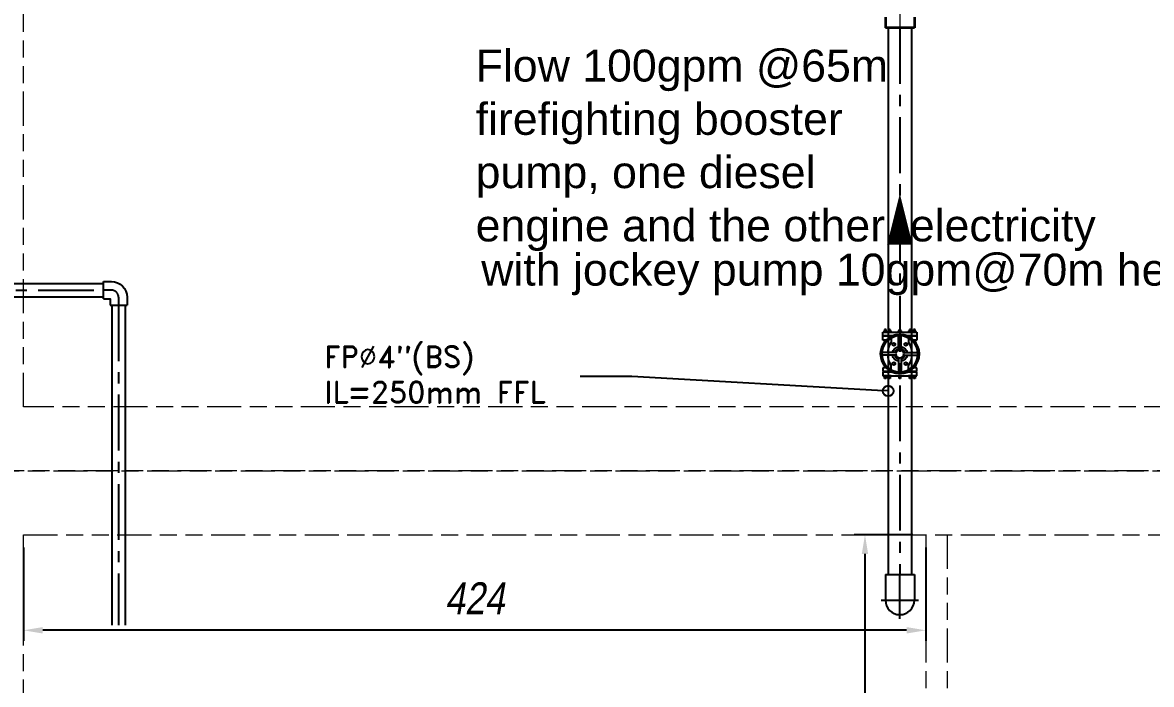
# Model space of a CAD drawing. Extents: x -234346 to 58427, y -132654 to -82394.
# Drawn here: x -203337 to -198037, y -106953 to -103847 of the extents above; entities that cross this region are included whole.
import ezdxf
from ezdxf import colors
from ezdxf.entities.mleader import LeaderData, LeaderLine
from ezdxf.math import Vec2, Vec3

# ---------------------------------------------------------------- set-up
doc = ezdxf.new("R2010")
doc.units = 0
doc.header["$LTSCALE"] = 8
for name, pattern in [('AXES', [50.800000000000004, 31.75, -6.35, 6.35, -6.35]), ('CENTER', [50.800000000000004, 31.75, -6.35, 6.35, -6.35]), ('CONTINOUS', [0]), ('Double dash', [55, 20, -5, 10, -5, 10, -5])]:
    doc.linetypes.add(name, pattern=pattern)
doc.layers.get('0').update_dxf_attribs({"color": 9, "lineweight": 5})
doc.layers.add('C-PROP-LINE-OTLN', color=7, linetype='Double dash', lineweight=9)
doc.layers.add('F-ANNO-TEXT-PL', color=7, linetype='Continuous', lineweight=25)
for name, color, linetype in [('DIM-FIRE', 54, 'Continuous'), ('M-PB_FIRE', 1, 'Continuous'), ('M-PB_FIRE-texts', 1, 'Continuous'), ('M-PB_FIRE-thin', 8, 'Continuous'), ('M-PB_PW', 4, 'Continuous'), ('valve block', 1, 'CONTINOUS')]:
    doc.layers.add(name, color=color, linetype=linetype)
doc.styles.add('ARIAL', font='arial.ttf')
doc.styles.add('ARIAL-08', font='arial.ttf', dxfattribs={"width": 0.8, "oblique": 10.0000042858})
doc.styles.add('ROMAND', font='romand.shx')
doc.styles.get("Standard").update_dxf_attribs({"font": 'ARIALUNI.TTF'})
doc.dimstyles.get("Standard").update_dxf_attribs({"dimtxt": 0.18, "dimasz": 0.18, "dimexe": 0.18, "dimexo": 0.0625, "dimgap": 0.09, "dimtad": 0, "dimtih": 1, "dimtoh": 1, "dimdec": 4, "dimzin": 0, "dimdsep": 46, "dimtxsty": 'Standard', "dimcen": 0.09, "dimadec": 0, "dimazin": 0, "dimtfac": 1, "dimtdec": 4, "dimtofl": 0, "dimtmove": 0, "dimatfit": 3, "dimfxl": 1, "dimtolj": 1, "dimtzin": 0, "dimarcsym": 0})

# ---------------------------------------------------------------- blocks, each defined once
blk = doc.blocks.new('FM63-GV-100')
for p, q in [((-158.6141271401648, 99.49999966127507), (-158.6141271401648, 89.50000033649849)), ((-149.0836010535713, 99.49999966127507), (-158.6141271401648, 99.49999966127507)), ((-158.6141271401648, 89.50000033649849), (-149.0836010535713, 89.50000033649849)), ((-157.507509541254, 99.49999966127507), (-157.507509541254, 89.50000033649849)), ((-156.6515323558051, 99.49999966127507), (-156.6515323558051, 89.50000033649849)), ((-155.7955551703562, 99.49999966127507), (-155.7955551703562, 89.50000033649849)), ((-154.9395779849074, 99.49999966127507), (-154.9395779849074, 89.50000033649849)), ((-154.0836007994731, 99.49999966127507), (-154.0836007994731, 89.50000033649849)), ((-153.2276236140242, 99.49999966127507), (-153.2276236140242, 89.50000033649849)), ((-152.3716464285753, 99.49999966127507), (-152.3716464285753, 89.50000033649849)), ((-151.5156692431265, 99.49999966127507), (-151.5156692431265, 89.50000033649849)), ((-150.6596920576849, 99.49999966127507), (-150.6596920576849, 89.50000033649849)), ((-149.803714872236, 99.49999966127507), (-149.803714872236, 89.50000033649849)), ((-149.0836010535713, 104.4999999999272), (-149.0836010535713, 84.49999999992724)), ((-141.5836014347005, 104.4999999999272), (-149.0836010535713, 104.4999999999272)), ((-149.0836010535713, 101.0264726808673), (-141.5836014347005, 101.0264726808673)), ((-149.0836010535713, 94.49999999992724), (-141.5836014347005, 94.49999999992724)), ((-149.0836010535713, 88.48954916461662), (-141.5836014347005, 88.48954916461662)), ((-149.0836010535713, 84.49999999992724), (-141.5836014347005, 84.49999999992724)), ((-149.0836010535713, 76.82159082205908), (-149.0836010535713, 56.82159082205908)), ((-141.5836014347005, 76.82159082205908), (-149.0836010535713, 76.82159082205908)), ((-149.0836010535713, 73.34806350299914), (-141.5836014347005, 73.34806350299914)), ((-141.5000000002619, 109.9999999999272), (-117.5000000002619, 109.9999999999272)), ((-141.5000000002619, -110.0000000000728), (-141.5000000002619, 109.9999999999272)), ((-141.5000000002619, 104.4999999999272), (-141.5000000002619, 84.49999999992724)), ((-141.5000000002619, 76.82159082205908), (-141.5000000002619, 56.82159082205908)), ((-117.5000000002619, 109.9999999999272), (-117.5000000002619, 48.19491674376377)), ((-117.5000000002619, 99.49999966127507), (-114.5000000002619, 99.49999966127507)), ((-117.5000000002619, 89.50000033649849), (-114.5000000002619, 89.50000033649849)), ((-114.5000000002619, 109.9999999999272), (-90.50000000026193, 109.9999999999272)), ((-114.5000000002619, 109.9999999999272), (-114.5000000002619, 54.94315243904282)), ((-90.50000000026193, 109.9999999999272), (-90.50000000026193, 89.09966329876102)), ((-90.50000000026193, 104.4999999999272), (-90.50000000026193, 89.09966329876102)), ((-83.00000038134749, 104.4999999999272), (-90.50000000026193, 104.4999999999272)), ((-90.50000000026193, 101.0264726808673), (-83.00000038134749, 101.0264726808673)), ((-90.50000000026193, 94.49999999992724), (-84.84544772710797, 94.49999999992724)), ((-83.00000038134749, 96.12491839630513), (-83.00000038134749, 104.4999999999272)), ((-8.492716551460035, 23.90771782937827), (-8.488645012577763, 116.6916573961073)), ((8.494814752528328, 23.90697238366101), (8.498886291388771, 116.6909119503575)), ((83.00000038105645, 96.12491839655638), (83.00000038105645, 104.4999999999854)), ((83.00000038105645, 104.4999999999854), (90.4999999999709, 104.4999999999854)), ((90.4999999999709, 101.0264726809255), (83.00000038105645, 101.0264726809255)), ((90.4999999999709, 94.49999999998545), (84.84544772704248, 94.49999999998545)), ((114.4999999999709, 109.9999999999854), (90.4999999999709, 109.9999999999854)), ((90.4999999999709, 109.9999999999854), (90.4999999999709, 89.09966329905933)), ((90.4999999999709, 104.4999999999854), (90.4999999999709, 89.09966329905672)), ((114.4999999999709, 109.9999999999854), (114.4999999999709, 54.9431524396515)), ((117.4999999999709, 99.49999966133328), (114.4999999999709, 99.49999966133328)), ((117.4999999999709, 89.5000003365567), (114.4999999999709, 89.5000003365567)), ((117.4999999999709, 109.9999999999854), (117.4999999999709, 48.1949167444759)), ((141.4999999999709, 109.9999999999854), (117.4999999999709, 109.9999999999854)), ((141.4999999999709, -110.0000000000146), (141.4999999999709, 109.9999999999854)), ((141.4999999999709, 104.4999999999854), (141.4999999999709, 84.49999999998545)), ((141.4999999999709, 76.82159082211729), (141.4999999999709, 56.82159082211729)), ((141.5836014344095, 104.4999999999854), (149.0836010532803, 104.4999999999854)), ((149.0836010532803, 101.0264726809255), (141.5836014344095, 101.0264726809255)), ((149.0836010532803, 94.49999999998545), (141.5836014344095, 94.49999999998545)), ((149.0836010532803, 88.48954916467483), (141.5836014344095, 88.48954916467483)), ((149.0836010532803, 84.49999999998545), (141.5836014344095, 84.49999999998545)), ((141.5836014344095, 76.82159082211729), (149.0836010532803, 76.82159082211729)), ((149.0836010532803, 73.34806350305735), (141.5836014344095, 73.34806350305735)), ((149.0836010532803, 104.4999999999854), (149.0836010532803, 84.49999999998545)), ((149.0836010532803, 99.49999966133328), (158.6141271398737, 99.49999966133328)), ((158.6141271398737, 89.5000003365567), (149.0836010532803, 89.5000003365567)), ((149.0836010532803, 76.82159082211729), (149.0836010532803, 56.82159082211729)), ((149.803714871945, 99.49999966133328), (149.803714871945, 89.5000003365567)), ((150.6596920573938, 99.49999966133328), (150.6596920573938, 89.5000003365567)), ((151.5156692428354, 99.49999966133328), (151.5156692428354, 89.5000003365567)), ((152.3716464282843, 99.49999966133328), (152.3716464282843, 89.5000003365567)), ((153.2276236137332, 99.49999966133328), (153.2276236137332, 89.5000003365567)), ((154.083600799182, 99.49999966133328), (154.083600799182, 89.5000003365567)), ((154.9395779846163, 99.49999966133328), (154.9395779846163, 89.5000003365567)), ((155.7955551700652, 99.49999966133328), (155.7955551700652, 89.5000003365567)), ((156.6515323555141, 99.49999966133328), (156.6515323555141, 89.5000003365567)), ((157.5075095409629, 99.49999966133328), (157.5075095409629, 89.5000003365567)), ((158.6141271398737, 99.49999966133328), (158.6141271398737, 89.5000003365567)), ((-158.6141271401648, 71.82159048340691), (-158.6141271401648, 61.82159115863033)), ((-149.0836010535713, 71.82159048340691), (-158.6141271401648, 71.82159048340691)), ((-158.6141271401648, 61.82159115863033), (-149.0836010535713, 61.82159115863033)), ((-149.0836010535713, 4.999999661275069), (-158.6141271401648, 4.999999661275069)), ((-158.6141271401648, 4.999999661275069), (-158.6141271401648, -4.999999663501512)), ((-157.507509541254, 71.82159048340691), (-157.507509541254, 61.82159115863033)), ((-157.507509541254, 4.999999661275069), (-157.507509541254, -4.999999663501512)), ((-156.6515323558051, 71.82159048340691), (-156.6515323558051, 61.82159115863033)), ((-156.6515323558051, 4.999999661275069), (-156.6515323558051, -4.999999663501512)), ((-155.7955551703562, 71.82159048340691), (-155.7955551703562, 61.82159115863033)), ((-155.7955551703562, 4.999999661275069), (-155.7955551703562, -4.999999663501512)), ((-154.9395779849074, 71.82159048340691), (-154.9395779849074, 61.82159115863033)), ((-154.9395779849074, 4.999999661275069), (-154.9395779849074, -4.999999663501512)), ((-154.0836007994731, 71.82159048340691), (-154.0836007994731, 61.82159115863033)), ((-154.0836007994731, 4.999999661275069), (-154.0836007994731, -4.999999663501512)), ((-153.2276236140242, 71.82159048340691), (-153.2276236140242, 61.82159115863033)), ((-153.2276236140242, 4.999999661275069), (-153.2276236140242, -4.999999663501512)), ((-152.3716464285753, 71.82159048340691), (-152.3716464285753, 61.82159115863033)), ((-152.3716464285753, 4.999999661275069), (-152.3716464285753, -4.999999663501512)), ((-151.5156692431265, 71.82159048340691), (-151.5156692431265, 61.82159115863033)), ((-151.5156692431265, 4.999999661275069), (-151.5156692431265, -4.999999663501512)), ((-150.6596920576849, 71.82159048340691), (-150.6596920576849, 61.82159115863033)), ((-150.6596920576849, 4.999999661275069), (-150.6596920576849, -4.999999663501512)), ((-149.803714872236, 71.82159048340691), (-149.803714872236, 61.82159115863033)), ((-149.803714872236, 4.999999661275069), (-149.803714872236, -4.999999663501512)), ((-149.0836010535713, 66.82159082205908), (-141.5836014347005, 66.82159082205908)), ((-149.0836010535713, 60.81113998674846), (-141.5836014347005, 60.81113998674846)), ((-149.0836010535713, 56.82159082205908), (-141.5836014347005, 56.82159082205908)), ((-141.5836014347005, 9.99999999992724), (-149.0836010535713, 9.99999999992724)), ((-149.0836010535713, 9.99999999992724), (-149.0836010535713, -10.00000000007276)), ((-149.0836010535713, 6.5264726808673), (-141.5836014347005, 6.5264726808673)), ((-141.5000000002619, 9.99999999992724), (-141.5000000002619, -10.00000000007276)), ((-117.5000000002619, 71.82159048340691), (-114.5000000002619, 71.82159048340691)), ((-117.5000000002619, 61.82159115863033), (-114.5000000002619, 61.82159115863033)), ((-23.90734512818017, 8.493765663130034), (-116.6912847853746, 8.493765663035333)), ((-102.2440509637017, 56.87841455712839), (-73.56070761593583, 56.87693646684875)), ((23.90734513151983, 8.493765663144586), (116.69128478536, 8.493765663188583)), ((102.2490424397984, 56.86944100432959), (73.56569909182144, 56.87091909466017)), ((117.4999999999709, 71.82159048346512), (114.4999999999709, 71.82159048346512)), ((117.4999999999709, 61.82159115868853), (114.4999999999709, 61.82159115868853)), ((141.4999999999709, 9.999999999985448), (141.4999999999709, -10.00000000001455)), ((149.0836010532803, 66.82159082211729), (141.5836014344095, 66.82159082211729)), ((149.0836010532803, 60.81113998680667), (141.5836014344095, 60.81113998680667)), ((149.0836010532803, 56.82159082211729), (141.5836014344095, 56.82159082211729)), ((141.5836014344095, 9.999999999985448), (149.0836010532803, 9.999999999985448)), ((149.0836010532803, 6.526472680925508), (141.5836014344095, 6.526472680925508)), ((149.0836010532803, 71.82159048346512), (158.6141271398737, 71.82159048346512)), ((158.6141271398737, 61.82159115868853), (149.0836010532803, 61.82159115868853)), ((149.0836010532803, 9.999999999985448), (149.0836010532803, -10.00000000001455)), ((149.0836010532803, 4.999999661333277), (158.6141271398737, 4.999999661333277)), ((149.803714871945, 71.82159048346512), (149.803714871945, 61.82159115868853)), ((149.803714871945, 4.999999661333277), (149.803714871945, -4.999999663443305)), ((150.6596920573938, 71.82159048346512), (150.6596920573938, 61.82159115868853)), ((150.6596920573938, 4.999999661333277), (150.6596920573938, -4.999999663443305)), ((151.5156692428354, 71.82159048346512), (151.5156692428354, 61.82159115868853)), ((151.5156692428354, 4.999999661333277), (151.5156692428354, -4.999999663443305)), ((152.3716464282843, 71.82159048346512), (152.3716464282843, 61.82159115868853)), ((152.3716464282843, 4.999999661333277), (152.3716464282843, -4.999999663443305)), ((153.2276236137332, 71.82159048346512), (153.2276236137332, 61.82159115868853)), ((153.2276236137332, 4.999999661333277), (153.2276236137332, -4.999999663443305)), ((154.083600799182, 71.82159048346512), (154.083600799182, 61.82159115868853)), ((154.083600799182, 4.999999661333277), (154.083600799182, -4.999999663443305)), ((154.9395779846163, 71.82159048346512), (154.9395779846163, 61.82159115868853)), ((154.9395779846163, 4.999999661333277), (154.9395779846163, -4.999999663443305)), ((155.7955551700652, 71.82159048346512), (155.7955551700652, 61.82159115868853)), ((155.7955551700652, 4.999999661333277), (155.7955551700652, -4.999999663443305)), ((156.6515323555141, 71.82159048346512), (156.6515323555141, 61.82159115868853)), ((156.6515323555141, 4.999999661333277), (156.6515323555141, -4.999999663443305)), ((157.5075095409629, 71.82159048346512), (157.5075095409629, 61.82159115868853)), ((157.5075095409629, 4.999999661333277), (157.5075095409629, -4.999999663443305)), ((158.6141271398737, 71.82159048346512), (158.6141271398737, 61.82159115868853)), ((158.6141271398737, 4.999999661333277), (158.6141271398737, -4.999999663443305)), ((-158.6141271401648, -4.999999663501512), (-149.0836010535713, -4.999999663501512)), ((-158.6141271401648, -61.82159116085677), (-158.6141271401648, -71.82159048563335)), ((-149.0836010535713, -61.82159116085677), (-158.6141271401648, -61.82159116085677)), ((-158.6141271401648, -71.82159048563335), (-149.0836010535713, -71.82159048563335)), ((-157.507509541254, -61.82159116085677), (-157.507509541254, -71.82159048563335)), ((-156.6515323558051, -61.82159116085677), (-156.6515323558051, -71.82159048563335)), ((-155.7955551703562, -61.82159116085677), (-155.7955551703562, -71.82159048563335)), ((-154.9395779849074, -61.82159116085677), (-154.9395779849074, -71.82159048563335)), ((-154.0836007994731, -61.82159116085677), (-154.0836007994731, -71.82159048563335)), ((-153.2276236140242, -61.82159116085677), (-153.2276236140242, -71.82159048563335)), ((-152.3716464285753, -61.82159116085677), (-152.3716464285753, -71.82159048563335)), ((-151.5156692431265, -61.82159116085677), (-151.5156692431265, -71.82159048563335)), ((-150.6596920576849, -61.82159116085677), (-150.6596920576849, -71.82159048563335)), ((-149.803714872236, -61.82159116085677), (-149.803714872236, -71.82159048563335)), ((-149.0836010535713, -7.275957614183426e-11), (-141.5836014347005, -7.275957614183426e-11)), ((-149.0836010535713, -6.010450835383381), (-141.5836014347005, -6.010450835383381)), ((-149.0836010535713, -10.00000000007276), (-141.5836014347005, -10.00000000007276)), ((-149.0836010535713, -56.8215908222046), (-149.0836010535713, -76.8215908222046)), ((-141.5836014347005, -56.8215908222046), (-149.0836010535713, -56.8215908222046)), ((-149.0836010535713, -60.29511814126454), (-141.5836014347005, -60.29511814126454)), ((-149.0836010535713, -66.8215908222046), (-141.5836014347005, -66.8215908222046)), ((-149.0836010535713, -72.83204165751522), (-141.5836014347005, -72.83204165751522)), ((-141.5000000002619, -56.8215908222046), (-141.5000000002619, -76.8215908222046)), ((-117.5000000002619, -48.19491674376377), (-117.5000000002619, -110.0000000000728)), ((-117.5000000002619, -61.82159116085677), (-114.5000000002619, -61.82159116085677)), ((-117.5000000002619, -71.82159048563335), (-114.5000000002619, -71.82159048563335)), ((-23.90734512817289, -8.493765663188242), (-116.69128478536, -8.49376566321564)), ((-114.5000000002619, -54.94315243904282), (-114.5000000002619, -110.0000000000728)), ((-102.2490424398056, -56.86944100431481), (-73.56569909203245, -56.87091909464561)), ((-8.494814752615639, -23.90697238366101), (-8.49888629149791, -116.6909119503493)), ((8.492716551365447, -23.90771782943648), (8.488645012483175, -116.6916573961139)), ((23.90734513152711, -8.49376566317369), (116.6912847853673, -8.493765663095928)), ((102.2440509637017, -56.87841455712123), (73.5607076157321, -56.87693646679054)), ((114.4999999999709, -54.9431524396515), (114.4999999999709, -110.0000000000146)), ((117.4999999999709, -61.82159116079856), (114.4999999999709, -61.82159116079856)), ((117.4999999999709, -71.82159048557514), (114.4999999999709, -71.82159048557514)), ((117.4999999999709, -48.1949167444759), (117.4999999999709, -110.0000000000146)), ((141.4999999999709, -56.82159082214639), (141.4999999999709, -76.82159082214639)), ((149.0836010532803, -1.455191522836685e-11), (141.5836014344095, -1.455191522836685e-11)), ((149.0836010532803, -6.010450835325173), (141.5836014344095, -6.010450835325173)), ((149.0836010532803, -10.00000000001455), (141.5836014344095, -10.00000000001455)), ((141.5836014344095, -56.82159082214639), (149.0836010532803, -56.82159082214639)), ((149.0836010532803, -60.29511814120633), (141.5836014344095, -60.29511814120633)), ((149.0836010532803, -66.82159082214639), (141.5836014344095, -66.82159082214639)), ((149.0836010532803, -72.83204165745701), (141.5836014344095, -72.83204165745701)), ((158.6141271398737, -4.999999663443305), (149.0836010532803, -4.999999663443305)), ((149.0836010532803, -56.82159082214639), (149.0836010532803, -76.82159082214639)), ((149.0836010532803, -61.82159116079856), (158.6141271398737, -61.82159116079856)), ((158.6141271398737, -71.82159048557514), (149.0836010532803, -71.82159048557514)), ((149.803714871945, -61.82159116079856), (149.803714871945, -71.82159048557514)), ((150.6596920573938, -61.82159116079856), (150.6596920573938, -71.82159048557514)), ((151.5156692428354, -61.82159116079856), (151.5156692428354, -71.82159048557514)), ((152.3716464282843, -61.82159116079856), (152.3716464282843, -71.82159048557514)), ((153.2276236137332, -61.82159116079856), (153.2276236137332, -71.82159048557514)), ((154.083600799182, -61.82159116079856), (154.083600799182, -71.82159048557514)), ((154.9395779846163, -61.82159116079856), (154.9395779846163, -71.82159048557514)), ((155.7955551700652, -61.82159116079856), (155.7955551700652, -71.82159048557514)), ((156.6515323555141, -61.82159116079856), (156.6515323555141, -71.82159048557514)), ((157.5075095409629, -61.82159116079856), (157.5075095409629, -71.82159048557514)), ((158.6141271398737, -61.82159116079856), (158.6141271398737, -71.82159048557514)), ((-158.6141271401648, -89.50000033872493), (-158.6141271401648, -99.49999966350151)), ((-149.0836010535713, -89.50000033872493), (-158.6141271401648, -89.50000033872493)), ((-158.6141271401648, -99.49999966350151), (-149.0836010535713, -99.49999966350151)), ((-157.507509541254, -89.50000033872493), (-157.507509541254, -99.49999966350151)), ((-156.6515323558051, -89.50000033872493), (-156.6515323558051, -99.49999966350151)), ((-155.7955551703562, -89.50000033872493), (-155.7955551703562, -99.49999966350151)), ((-154.9395779849074, -89.50000033872493), (-154.9395779849074, -99.49999966350151)), ((-154.0836007994731, -89.50000033872493), (-154.0836007994731, -99.49999966350151)), ((-153.2276236140242, -89.50000033872493), (-153.2276236140242, -99.49999966350151)), ((-152.3716464285753, -89.50000033872493), (-152.3716464285753, -99.49999966350151)), ((-151.5156692431265, -89.50000033872493), (-151.5156692431265, -99.49999966350151)), ((-150.6596920576849, -89.50000033872493), (-150.6596920576849, -99.49999966350151)), ((-149.803714872236, -89.50000033872493), (-149.803714872236, -99.49999966350151)), ((-149.0836010535713, -76.8215908222046), (-141.5836014347005, -76.8215908222046)), ((-149.0836010535713, -84.50000000007276), (-149.0836010535713, -104.5000000000728)), ((-141.5836014347005, -84.50000000007276), (-149.0836010535713, -84.50000000007276)), ((-149.0836010535713, -87.9735273191327), (-141.5836014347005, -87.9735273191327)), ((-149.0836010535713, -94.50000000007276), (-141.5836014347005, -94.50000000007276)), ((-149.0836010535713, -100.5104508353834), (-141.5836014347005, -100.5104508353834)), ((-149.0836010535713, -104.5000000000728), (-141.5836014347005, -104.5000000000728)), ((-141.5000000002619, -84.50000000007276), (-141.5000000002619, -104.5000000000728)), ((-117.5000000002619, -110.0000000000728), (-141.5000000002619, -110.0000000000728)), ((-117.5000000002619, -89.50000033872493), (-114.5000000002619, -89.50000033872493)), ((-117.5000000002619, -99.49999966350151), (-114.5000000002619, -99.49999966350151)), ((-90.50000000026193, -110.0000000000728), (-114.5000000002619, -110.0000000000728)), ((-90.50000000026193, -89.09966329876102), (-90.50000000026193, -104.5000000000728)), ((-90.50000000026193, -89.09966329875851), (-90.50000000026193, -110.0000000000728)), ((-90.50000000026193, -94.50000000007276), (-84.8454477269479, -94.50000000007276)), ((-90.50000000026193, -100.5104508353834), (-83.00000038134749, -100.5104508353834)), ((-90.50000000026193, -104.5000000000728), (-83.00000038134749, -104.5000000000728)), ((-83.00000038134749, -104.5000000000728), (-83.00000038134749, -96.12491839630513)), ((83.00000038105645, -104.5000000000146), (83.00000038105645, -96.12491839655638)), ((90.4999999999709, -100.5104508353252), (83.00000038105645, -100.5104508353252)), ((90.4999999999709, -104.5000000000146), (83.00000038105645, -104.5000000000146)), ((90.4999999999709, -94.50000000001455), (84.84544772701338, -94.50000000001455)), ((90.4999999999709, -89.09966329905672), (90.4999999999709, -104.5000000000146)), ((90.4999999999709, -89.09966329905524), (90.4999999999709, -110.0000000000146)), ((90.4999999999709, -110.0000000000146), (114.4999999999709, -110.0000000000146)), ((117.4999999999709, -89.50000033866672), (114.4999999999709, -89.50000033866672)), ((117.4999999999709, -99.4999996634433), (114.4999999999709, -99.4999996634433)), ((117.4999999999709, -110.0000000000146), (141.4999999999709, -110.0000000000146)), ((141.4999999999709, -84.50000000001455), (141.4999999999709, -104.5000000000146)), ((149.0836010532803, -76.82159082214639), (141.5836014344095, -76.82159082214639)), ((141.5836014344095, -84.50000000001455), (149.0836010532803, -84.50000000001455)), ((149.0836010532803, -87.97352731907449), (141.5836014344095, -87.97352731907449)), ((149.0836010532803, -94.50000000001455), (141.5836014344095, -94.50000000001455)), ((149.0836010532803, -100.5104508353252), (141.5836014344095, -100.5104508353252)), ((149.0836010532803, -104.5000000000146), (141.5836014344095, -104.5000000000146)), ((149.0836010532803, -84.50000000001455), (149.0836010532803, -104.5000000000146)), ((149.0836010532803, -89.50000033866672), (158.6141271398737, -89.50000033866672)), ((158.6141271398737, -99.4999996634433), (149.0836010532803, -99.4999996634433)), ((149.803714871945, -89.50000033866672), (149.803714871945, -99.4999996634433)), ((150.6596920573938, -89.50000033866672), (150.6596920573938, -99.4999996634433)), ((151.5156692428354, -89.50000033866672), (151.5156692428354, -99.4999996634433)), ((152.3716464282843, -89.50000033866672), (152.3716464282843, -99.4999996634433)), ((153.2276236137332, -89.50000033866672), (153.2276236137332, -99.4999996634433)), ((154.083600799182, -89.50000033866672), (154.083600799182, -99.4999996634433)), ((154.9395779846163, -89.50000033866672), (154.9395779846163, -99.4999996634433)), ((155.7955551700652, -89.50000033866672), (155.7955551700652, -99.4999996634433)), ((156.6515323555141, -89.50000033866672), (156.6515323555141, -99.4999996634433)), ((157.5075095409629, -89.50000033866672), (157.5075095409629, -99.4999996634433)), ((158.6141271398737, -89.50000033866672), (158.6141271398737, -99.4999996634433))]:
    blk.add_line(p, q)
for points in [[(-68.130746732626, 30.27008771838973), (-58.14181266028754, 30.27008771839337), (-53.14734562417289, 38.92075838023266), (-58.14181266028754, 47.57142904863304), (-68.13074673264055, 47.57142904864395), (-73.12521376885707, 38.92075838024175)], [(57.9866285600001, 30.27008771844248), (67.97556263241859, 30.27008771845976), (72.97002966861328, 38.92075838029996), (67.97556263241131, 47.57142904871398), (57.98662855999282, 47.5714290486967), (52.99216152384906, 38.9207583802945)], [(-68.13074673258961, -47.87022729017826), (-58.14181266023661, -47.87022729017463), (-53.14734562412923, -39.21955662833534), (-58.14181266025116, -30.56888595993496), (-68.13074673259689, -30.56888595992405), (-73.12521376881341, -39.21955662832625)], [(57.98662856004375, -47.87022729012551), (67.97556263246224, -47.87022729013734), (72.97002966865693, -39.21955662825349), (67.97556263244769, -30.56888595988312), (57.98662856003648, -30.5688859598713), (52.99216152388544, -39.21955662827349)]]:
    blk.add_lwpolyline(points, close=True)
for centre, radius in [((0, 0), 127), ((0, 0), 117), ((0, -1.455191522836685e-11), 25.37134616518759)]:
    blk.add_circle(centre, radius)
for centre, radius, start, end in [((-5.92450915567315, -47.81386519743546), 124.6387551899639, 91.17960782083283, 122.8647539062563), ((5.921154900286638, -47.81394059852028), 124.6382935052963, 57.13054133727226, 88.81574648284527), ((-1.455191522836685e-11, 1.455191522836685e-11), 48.28261384887678, 100.1295518763007, 169.8679338714704), ((0, -1.455191522836685e-11), 34.34394670756515, 104.3186714652221, 165.6813285296311), ((0, -1.455191522836685e-11), 34.34394670756515, 14.31867147133035, 75.68132853477792), ((-1.455191522836685e-11, 1.455191522836685e-11), 48.28261384887678, 10.1320661293504, 79.86541962409504), ((-5.921154900475813, 47.81394059857894), 124.6382935053006, 237.1305413372723, 268.8157464828453), ((-1.455191522836685e-11, 1.455191522836685e-11), 48.28261384887678, 190.1320661293504, 259.8654196240951), ((0, -1.455191522836685e-11), 34.34394670756515, 194.3186714713304, 255.6813285347779), ((5.924509155469423, 47.81386519745001), 124.6387551899639, 271.1796078208329, 302.8647539062563), ((-1.455191522836685e-11, 1.455191522836685e-11), 48.28261384887678, 280.1295518763006, 349.8679338706496), ((0, -1.455191522836685e-11), 34.34394670756515, 284.3186714652221, 345.6813285296311)]:
    blk.add_arc(centre, radius, start, end)
blk = doc.blocks.new('*D168')
at = {"layer": 'Defpoints', "color": 0, "lineweight": 15, "transparency": 16777216}
for p in [(-203332.3334346917, -106250.8997423805), (-199096.3334346917, -106250.8997423805), (-203332.3334346917, -106699.4120855154)]:
    blk.add_point(p, dxfattribs=at)
at = {"layer": 'DIM-FIRE', "color": 0, "lineweight": -2, "transparency": 16777216}
for p, q in [((-203332.3334346917, -106310.8997423805), (-203332.3334346917, -106749.4120855154)), ((-199096.3334346917, -106310.8997423805), (-199096.3334346917, -106749.4120855154)), ((-199186.3334346917, -106699.4120855154), (-203242.3334346917, -106699.4120855154))]:
    blk.add_line(p, q, dxfattribs=at)
at = {"layer": 'DIM-FIRE', "color": 0, "lineweight": 15, "transparency": 16777216}
for points in [[(-203242.3334346917, -106684.4120855154), (-203242.3334346917, -106714.4120855154), (-203332.3334346917, -106699.4120855154)], [(-199186.3334346917, -106684.4120855154), (-199186.3334346917, -106714.4120855154), (-199096.3334346917, -106699.4120855154)]]:
    blk.add_solid(points, dxfattribs=at)
at = {"layer": 'DIM-FIRE', "color": 0, "lineweight": 15, "transparency": 16777216, "insert": (-201214.3334346917, -106549.1051278074), "char_height": 150, "attachment_point": 5, "style": 'ARIAL-08'}
blk.add_mtext('\\A1;424', dxfattribs=at)
blk = doc.blocks.new('*D169')
at = {"layer": 'Defpoints', "color": 0, "lineweight": 15, "transparency": 16777216}
for p in [(-199096.3334346918, -106250.8997423806), (-199381.7028082435, -114250.8997423806), (-199096.3334346918, -114250.8997423806)]:
    blk.add_point(p, dxfattribs=at)
at = {"layer": 'DIM-FIRE', "color": 0, "lineweight": -2, "transparency": 16777216}
for p, q in [((-199156.3334346918, -106250.8997423806), (-199431.7028082435, -106250.8997423806)), ((-199381.7028082435, -106340.8997423806), (-199381.7028082435, -114160.8997423806)), ((-199156.3334346918, -114250.8997423806), (-199431.7028082435, -114250.8997423806))]:
    blk.add_line(p, q, dxfattribs=at)
at = {"layer": 'DIM-FIRE', "color": 0, "lineweight": 15, "transparency": 16777216}
for points in [[(-199396.7028082435, -106340.8997423806), (-199366.7028082435, -106340.8997423806), (-199381.7028082435, -106250.8997423806)], [(-199396.7028082435, -114160.8997423806), (-199366.7028082435, -114160.8997423806), (-199381.7028082435, -114250.8997423806)]]:
    blk.add_solid(points, dxfattribs=at)
at = {"layer": 'DIM-FIRE', "color": 0, "lineweight": 15, "transparency": 16777216, "insert": (-199533.2887564017, -110250.8997423805), "char_height": 150, "attachment_point": 5, "rotation": 90, "style": 'ARIAL-08'}
blk.add_mtext('\\A1;800', dxfattribs=at)
blk = doc.blocks.new('_Origin')
at = {"color": 0, "linetype": 'ByBlock', "lineweight": -2}
blk.add_line((0, 0), (-1, 0), dxfattribs=at)
blk.add_circle((0, 0), 0.5, dxfattribs=at)

msp = doc.modelspace()

# ---------------------------------------------------------------- linework, layer by layer
at = {"layer": 'C-PROP-LINE-OTLN', "color": 8}
for p, q in [((-199096.3334346917, -106250.8997423805), (-199096.3334346917, -114250.8997423805)), ((-198996.3334346917, -106250.8997423805), (-198996.3334346917, -114250.8997423805))]:
    msp.add_line(p, q, dxfattribs=at)
for points in [[(-195410.3334346917, -105950.8997423805), (-203632.3334346917, -105950.8997423805), (-203632.3334346917, -94564.11534966604), (-195410.3334346917, -94564.11534966604)], [(-195710.3334346917, -105650.8997423805), (-203332.3334346917, -105650.8997423805), (-203332.3334346917, -94864.11534969584), (-195710.3334346917, -94864.11534969584)], [(-195410.3334346917, -114550.8997423805), (-203632.3334346917, -114550.8997423805), (-203632.3334346917, -105950.8997423805), (-195410.3334346917, -105950.8997423805)], [(-195710.3334346917, -114250.8997423805), (-203332.3334346917, -114250.8997423805), (-203332.3334346917, -106250.8997423805), (-195710.3334346917, -106250.8997423805)]]:
    msp.add_lwpolyline(points, close=True, dxfattribs=at)
at = {"layer": 'M-PB_FIRE', "lineweight": 35}
for p, q in [((-199285.8782127108, -103822.1021571912), (-199285.8782127108, -103872.102157221)), ((-199149.8782127108, -103822.1021571912), (-199149.8782127108, -103872.102157221)), ((-199149.8782127108, -103872.102157221), (-199285.8782127108, -103872.102157221))]:
    msp.add_line(p, q, dxfattribs=at)
at = {"layer": 'M-PB_FIRE', "lineweight": -3, "ltscale": 1.032}
for p, q in [((-199272.8782127108, -103872.102157221), (-199272.8782127108, -106437.9107719518)), ((-199162.878212681, -103872.102157221), (-199162.878212681, -106437.9107719518)), ((-199285.8782127108, -106437.9107719518), (-199149.8782127108, -106437.9107719518)), ((-199285.8782127108, -106437.9107719518), (-199285.8782127108, -106557.9107719518)), ((-199149.8782127108, -106437.9107719518), (-199149.8782127108, -106557.9107719518))]:
    msp.add_line(p, q, dxfattribs=at)
at = {"layer": 'M-PB_FIRE', "color": 9, "linetype": 'CENTER', "lineweight": -3, "ltscale": 1.032}
for p, q in [((-199217.8782127108, -103872.102157221), (-199217.8782127108, -106437.9107719518)), ((-199217.8782127108, -106645.9107719518), (-199217.8782127108, -106437.9107719518)), ((-199305.8782127108, -106557.9107719518), (-199129.8782127108, -106557.9107719518))]:
    msp.add_line(p, q, dxfattribs=at)
at = {"layer": 'M-PB_FIRE', "linetype": 'Continuous', "lineweight": 20, "ltscale": 1.014}
msp.add_lwpolyline([(-199217.8782127108, -104889.9632363178, 120, 0, 0), (-199217.8782127108, -104649.9632363178, 0, 0, 0)], format="xyseb", dxfattribs=at)
at = {"layer": 'M-PB_FIRE', "lineweight": -3, "ltscale": 1.032}
msp.add_arc((-199217.8782127108, -106557.9107719518), 68, 180, 0, dxfattribs=at)
at = {"layer": 'M-PB_FIRE-thin', "linetype": 'AXES', "lineweight": 20}
msp.add_line((-199217.8782127108, -103788.102157221), (-199217.8782127108, -103872.102157221), dxfattribs=at)
at = {"layer": 'M-PB_PW', "lineweight": -3, "ltscale": 1.032}
for p, q in [((-207038.9769416656, -105071.4759542503), (-202957.5128490236, -105071.4759542503)), ((-202957.5128490236, -105142.9759542503), (-202957.5128490236, -105062.9759542503)), ((-207038.9769416656, -105134.4759542503), (-202957.5128490236, -105134.4759542503)), ((-202926.5128490236, -105173.9759542503), (-202846.5128489938, -105173.9759542503)), ((-202918.0128489938, -105173.9759542503), (-202918.0128489938, -106675.1905757047)), ((-202855.0128489938, -105173.9759542503), (-202855.0128489938, -106675.1905757047))]:
    msp.add_line(p, q, dxfattribs=at)
at = {"layer": 'M-PB_PW', "color": 9, "linetype": 'CENTER', "lineweight": -3, "ltscale": 1.032}
for p, q in [((-207038.9769416656, -105102.9759542503), (-202957.5128490236, -105102.9759542503)), ((-202919.5128490236, -105102.9759542503), (-202957.5128490236, -105102.9759542503)), ((-202886.5128490236, -105135.9759542503), (-202886.5128490236, -105173.9759542503)), ((-202886.5128490236, -105173.9759542503), (-202886.5128490236, -106675.1905757047))]:
    msp.add_line(p, q, dxfattribs=at)
at = {"layer": 'M-PB_PW', "lineweight": -3, "ltscale": 1.032}
msp.add_lwpolyline([(-202957.5128490236, -105062.9759542503), (-202919.5128490236, -105062.9759542503, -0.4142135623729199), (-202846.5128489938, -105135.9759542503), (-202846.5128489938, -105173.9759542503)], format="xyb", dxfattribs=at)
msp.add_lwpolyline([(-202957.5128490236, -105142.9759542503), (-202926.5128490236, -105142.9759542503), (-202926.5128490236, -105173.9759542503)], dxfattribs=at)
at = {"layer": 'M-PB_PW', "color": 9, "linetype": 'CENTER', "lineweight": -3, "ltscale": 1.032}
msp.add_arc((-202919.5128490236, -105135.9759542503), 33, 0, 90, dxfattribs=at)

# ---------------------------------------------------------------- block references
at = {"layer": 'valve block', "ltscale": 1.032, "xscale": -0.7238139397382327, "yscale": 0.7238139397382327, "zscale": 0.7238139397382327, "rotation": 270.000000000007}
msp.add_blockref('FM63-GV-100', (-199217.8782127108, -105402.3740652956), dxfattribs=at)

# ---------------------------------------------------------------- texts
at = {"layer": 'M-PB_FIRE-texts', "lineweight": 15, "char_height": 150, "width": 4301.727590704338, "attachment_point": 1, "style": 'ARIAL'}
for s, insert in [('Flow 100gpm @65m\\Pfirefighting booster\\Ppump, one diesel\\Pengine and the other  electricity', (-201209.6987380967, -103973.8879959824)), ('with jockey pump 10gpm@70m head', (-201183.4362481271, -104931.5517680262))]:
    msp.add_mtext(s, dxfattribs=dict(at, insert=insert))

# ---------------------------------------------------------------- dimensions: what is measured, and where the dimension line sits
at = {"layer": 'DIM-FIRE', "lineweight": 15}
dim = msp.add_linear_dim(base=(-203332.3334346917, -106699.4120855154), p1=(-199096.3334346917, -106250.8997423805), p2=(-203332.3334346917, -106250.8997423805), dimstyle='Standard', override={"dimscale": 50, "dimtxt": 3, "dimasz": 1.8, "dimexe": 1, "dimexo": 1.2, "dimgap": 1.5, "dimtad": 1, "dimtih": 0, "dimtoh": 0, "dimdec": 0, "dimlfac": 0.1, "dimtxsty": 'ARIAL-08', "dimcen": 0, "dimadec": 2, "dimazin": 2, "dimtdec": 2, "dimtix": 1, "dimtmove": 1, "dimfrac": 1}, dxfattribs=at)
dim.commit()
dim.dimension.update_dxf_attribs({"geometry": '*D168', "text_midpoint": (-201214.3334346917, -106549.1051278074)})
dim = msp.add_linear_dim(base=(-199381.7028082435, -114250.8997423806), p1=(-199096.3334346917, -106250.8997423805), p2=(-199096.3334346917, -114250.8997423805), angle=90, dimstyle='Standard', override={"dimscale": 50, "dimtxt": 3, "dimasz": 1.8, "dimexe": 1, "dimexo": 1.2, "dimgap": 1.5, "dimtad": 1, "dimtih": 0, "dimtoh": 0, "dimdec": 0, "dimlfac": 0.1, "dimtxsty": 'ARIAL-08', "dimcen": 0, "dimadec": 2, "dimazin": 2, "dimtdec": 2, "dimtix": 1, "dimtmove": 1, "dimfrac": 1}, dxfattribs=at)
dim.commit()
dim.dimension.update_dxf_attribs({"geometry": '*D169', "text_midpoint": (-199533.2887564017, -110250.8997423805)})

# ---------------------------------------------------------------- leaders
at = {"layer": 'F-ANNO-TEXT-PL', "ltscale": 1.011}
ml = msp.add_multileader_mtext('Standard', dxfattribs=at)
ml.set_content('\\A1;FP%%C4"(BS)\\P{\\C1;IL=250mm FFL   }', color=256, style='ROMAND')
ml.set_leader_properties(color=256)
ml.set_arrow_properties(name='ORIGIN')
ml.build(insert=Vec2(0, 0))
ml.multileader.update_dxf_attribs({"text_left_attachment_type": 2, "text_right_attachment_type": 2, "dogleg_length": 124.1954879153709, "arrow_head_size": 50})
ctx = ml.context
ctx.base_point, ctx.char_height, ctx.arrow_head_size, ctx.landing_gap_size, ctx.plane_origin, ctx.plane_x_axis, ctx.plane_y_axis = Vec3(-201970.8794776451, -105508.0457207402, 1.535707348208863e-09), 100, 50, 50, Vec3(-201339.1130839648, -106135.5818632701), Vec3(0.9999999999453071, 1.045877037983423e-05, -3.383039458371172e-23), Vec3(-1.045877037983423e-05, 0.9999999999453071, 2.964448994076644e-12)
ctx.left_attachment, ctx.right_attachment = 2, 2
notes = []
notes.append((ctx, [(1, (1, 1, 0), (-200476.1024368255, -105508.0300872103, 1.535707348158294e-09), (-0.9999999999453071, -1.045877037983423e-05, 3.383039458371172e-23), 242.3960885203427, [(1, [(-199272.8782127108, -105576.0708906486, 1.33396655157759e-09)], 0, [])])]))
ctx.mtext.insert, ctx.mtext.text_direction, ctx.mtext.rotation, ctx.mtext.width, ctx.mtext.flow_direction, ctx.mtext.extrusion = Vec3(-201920.8809717579, -105365.1880549523, 1.959200061646692e-09), Vec3(0.9999999999453071, 1.045877037983423e-05, -3.383039458371172e-23), 1.04587703800249e-05, 2003.352693162566, 5, Vec3(3.100452516275057e-17, -2.964448993913593e-12, 1)
for ctx, leaders in notes:
    for number, flags, end, landing, length, lines in leaders:
        leader = LeaderData()
        leader.index, (leader.has_last_leader_line, leader.has_dogleg_vector, leader.attachment_direction) = number, flags
        leader.last_leader_point, leader.dogleg_vector, leader.dogleg_length = Vec3(end), Vec3(landing), length
        for number, points, colour, breaks in lines:
            line = LeaderLine()
            line.index, line.vertices, line.color, line.breaks = number, Vec3.list(points), colors.encode_raw_color(colour), breaks
            leader.lines.append(line)
        ctx.leaders.append(leader)

doc.saveas('drawing.dxf')
